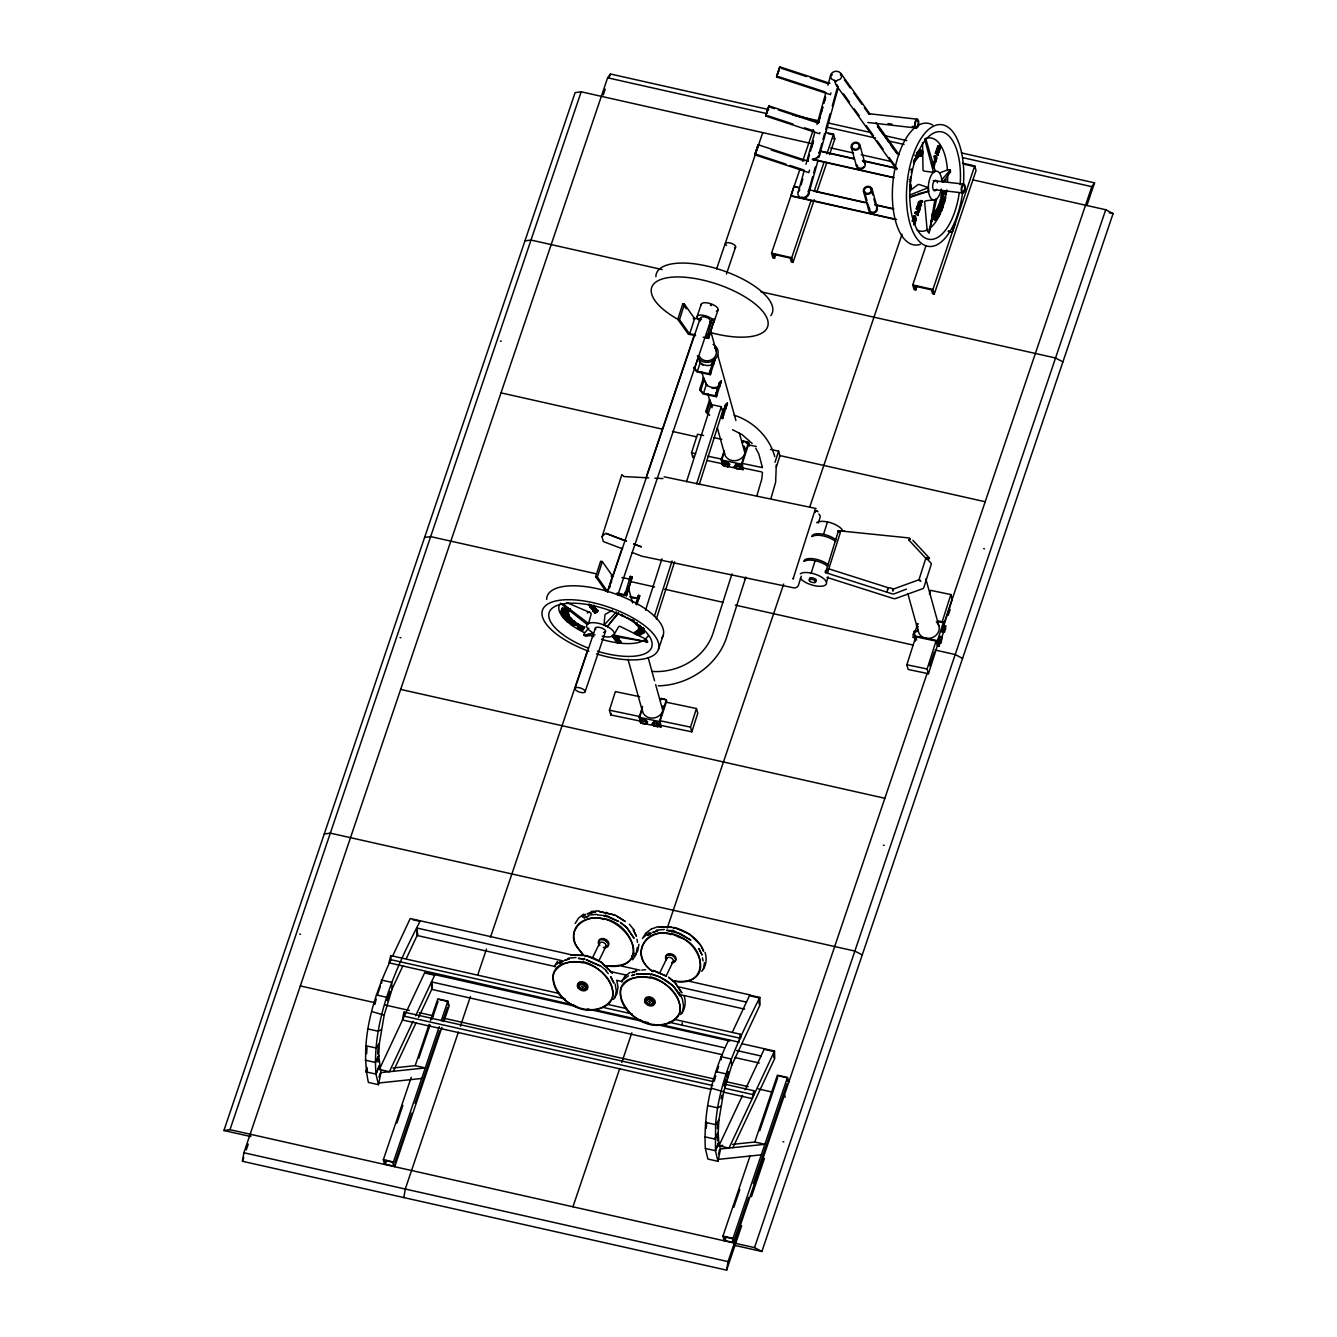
<?xml version="1.0" encoding="UTF-8"?>
<svg xmlns="http://www.w3.org/2000/svg" width="1337" height="1337" viewBox="0 0 1337 1337"><rect width="100%" height="100%" fill="white"/><g stroke="black" fill="none" stroke-linecap="round" stroke-linejoin="round"><path stroke-width="1.5" d="M617.694 595.433L710.515 321.131C710.615 317.12 698.098 314.529 701.44 319.627M814.901 510.55L793.225 578.52C793.961 577.601 793.092 580.057 792.941 578.47M913.288 634.423L914.976 634.774L914.859 637.682L913.171 637.331L913.288 634.423L914.274 631.315L916.848 631.482L914.274 631.315M918.335 626.836L916.63 626.485L916.747 623.56L918.452 623.928M938.524 642.612L940.496 636.412L942.184 636.763L941.081 642.779L938.524 642.612L941.081 642.779M940.212 642.98L942.184 636.763M941.983 631.766L943.955 625.566L945.643 625.917L945.526 628.825L944.54 631.933L941.983 631.766L944.54 631.933M943.671 632.117L945.643 625.917M828.221 569.111L825.748 570.899A3.994 1.655 13.5 0 0 825.196 571.517L825.464 572.57M909.795 190.807L918.168 184.506A2.089 1.019 11 0 1 920.04 184.757L928.379 187.648L928.563 191.258L909.561 197.542M637.248 947.615L636.161 953.933M704.482 962.74L703.396 969.058M384.237 1014.833L379.357 1043.696L378.722 1055.729L380.945 1072.608L378.471 1084.675L368.377 1082.402C359.586 1040.821 373.14 997.018 390.989 959.531M366.656 1053.69L367.006 1047.59M365.87 1071.823L367.19 1068.447L365.853 1071.823L375.948 1074.096C371.953 1019.563 395.953 967.955 420.303 920.792M377.702 1054.057L378.037 1047.924M705.368 1148.466C703.279 1111.164 712.32 1073.293 728.749 1039.902M706.287 1128.278L706.621 1122.194M704.716 1136.784L714.794 1139.057L718.22 1132.389L718.788 1142.283L715.462 1150.722L705.368 1148.45L707.891 1159.045L717.969 1161.301L715.445 1150.722L715.596 1124.634L718.888 1120.289L723.752 1091.46M717.317 1128.645L717.551 1124.551M933.243 164.518C933.025 160.557 936.97 166.122 932.09 164.418M582.815 962.64C526.628 955.253 561.156 1019.462 598.14 1009.134C630.629 999.892 602.636 964.863 582.915 961.788M578.57 958.362L584.52 959.147L584.62 958.295M603.756 919.472C586.241 912.202 564.114 930.652 577.668 947.966C591.639 964.612 574.726 945.844 574.709 941.916C571.952 934.262 574.877 925.254 582.213 921.394C618.68 901.489 665.057 971.798 604.207 965.581C649.966 973.52 635.292 923.984 603.856 918.636M605.561 915.126L618.613 921.46L605.21 915.945M650.066 977.765C593.879 970.378 628.407 1034.587 665.391 1024.259C697.881 1015.017 669.887 979.988 650.166 976.912M671.007 934.596C644.718 925.421 629.259 956.791 652.991 971.615C624.563 952.245 652.423 921.678 678.594 937.103C707.273 944.758 709.312 989.113 673.397 980.957C718.086 986.823 700.755 938.507 671.107 933.744M618.663 612.998L607.349 626.602L604.04 625.081L604.792 616.173A2.089 0.886 -79.9 0 1 605.26 614.351L612.496 610.224M943.838 190.522L943.604 192.979L941.766 193.196L940.897 197.675L943.32 199.046L940.396 199.731L939.811 202.037L942.134 202.021A1.889 0.869 -84.1 0 0 942.836 201.252A1.972 0.902 -84.1 0 0 943.27 203.458A1.972 0.902 -84.1 0 0 944.457 202.472L945.56 198.21L941.465 195.52L946.345 193.33L946.563 191.041L945.309 190.907M945.56 198.21L941.465 195.52L942.819 195.62L943.604 192.979M943.12 192.461L943.253 191.091L945.476 192.177L943.12 192.461L945.476 192.177M944.373 192.578L944.507 191.224M942.351 192.862L942.585 190.389M910.397 178.74L910.581 176.969M827.854 573.406A3.994 1.086 -72.4 0 1 828.439 569.662L828.756 568.827L888.169 587.712C895.456 587.578 892.815 592.776 892.631 590.519A4.011 0.969 -76.6 0 1 892.982 589.216L919.555 579.539L920.809 581.244A4.011 1.521 22.5 0 0 918.786 580.308L926.023 557.646A3.994 1.638 14.1 0 1 929.115 558.899L929.198 558.064A4.011 1.738 -36.7 0 0 926.257 558.766L908.709 539.864A3.994 1.638 -45.6 0 1 910.363 538.945L908.692 539.83M762.491 472.596L761.739 479.281L756.709 496.311M918.385 202.422L920.374 202.789L920.792 201.536L919.655 202.555A2.089 0.953 -84.1 0 0 919.388 204.879L918.87 206.115L920.157 206.249L920.825 203.842A2.39 1.103 -84.1 0 1 919.706 205.33L918.101 204.762A2.089 0.953 -84.1 0 1 918.385 202.422C918.87 199.531 925.572 203.074 921.026 200.55L921.109 202.004L922.38 202.138M920.274 208.522L919.02 205.58L917.55 208.99L919.321 211.346L920.274 208.522L916.998 208.154L917.516 206.951L917.266 208.505C919.087 208.739 919.304 204.762 918.034 209.558L919.304 209.692L919.572 207.853L919.304 209.692M623.61 476.173L621.855 474.602L602.034 536.822L603.338 541.552L622.624 548.872M940.981 202.472L943.337 206.516L941.248 210.878L940.496 208.873A2.206 1.019 -84.1 0 1 939.51 209.124L937.939 207.887A2.808 1.287 -84.1 0 1 938.323 205.814L939.727 202.355L940.981 202.472L939.577 205.948A2.808 1.287 -84.1 0 0 939.192 208.02L940.245 210.594M939.025 149.126A3.008 1.387 -84.1 0 1 938.256 150.195A1.989 0.919 -84.1 0 1 937.187 148.775A3.042 1.404 -84.1 0 1 937.939 145.716L939.677 145.649L939.46 149.192L939.844 147.438L938.741 147.321M919.522 201.402L918.987 203.558A7.905 3.627 -84.1 0 0 919.538 202.355L920.424 202.589M920.374 202.789L920.257 203.675A7.905 3.627 -84.1 0 0 920.809 202.489L921.394 205.313A1.955 0.902 -84.1 0 1 920.157 206.249M568.893 618.446L570.464 617.56L571.668 618.78L569.88 621.037L573.891 621.003L575.495 622.14L574.609 623.71L578.921 625.95L579.339 624.713L577.668 623.627L575.027 622.474L574.609 623.71M916.413 220.087L914.257 220.07C914.073 223.73 916.28 215.825 916.012 219.953C915.795 224.399 916.864 213.97 913.823 216.076L913.656 220.404L915.043 220.371L915.126 217.597M672.812 930.251L690.911 940.162L680.299 933.61L666.578 930.335M920.575 150.045L919.672 155.928L918.72 156.596L917.767 155.092L917.951 157.348L916.798 157.231L916.513 155.075L917.583 156.479L918.469 155.811L919.438 149.928L921.945 150.529A2.273 1.036 -84.1 0 1 922.614 151.8M921.226 151.716C919.188 159.454 924.385 150.596 920.09 151.599M741.684 1225.661L726.626 1270.15L242.448 1161.285L243.886 1152.745L607.616 77.797L610.374 73.986L768.725 109.584M403.841 1197.568L405.278 1189.028L458.374 1032.114M726.626 1270.15L728.063 1261.61L926.992 673.731M930.886 221.29L932.14 221.424L933.31 214.488L932.056 214.171L934.713 212.282L935.967 212.416L936.502 219.084L935.482 219.836L934.229 219.703L933.828 214.689L935.081 214.822L935.482 219.836M616.909 993.608L617.995 987.274L616.842 980.489M638.919 944.323L637.799 950.657L634.39 956.273M683.541 1006.109L682.204 1012.861M929.065 232.889L934.947 199.731L936.702 198.695L929.065 232.889A4.512 4.095 25.3 0 1 927.109 229.763L924.636 201.686A2.089 1.889 25.3 0 1 926.157 200.784L934.947 199.731M594.998 634.808L585.69 636.211L583.834 635.276A4.512 1.153 -83.8 0 1 584.787 632.702L588.798 628.139M721.178 1098.813L721.913 1095.153M379.073 1077.438L379.892 1073.427M718.571 1154.082L719.523 1149.636M717.969 1161.301L720.543 1148.968L764.864 1144.288L754.787 1142.015L732.609 1144.355M809.553 170.083L808.801 172.59L754.887 154.858L758.213 144.764L808.283 161.225M758.213 144.764L754.887 154.858M819.949 132.58L819.581 133.75L765.666 116.018L769.009 105.924L819.063 122.386M769.009 105.924L765.733 115.935M830.945 92.938L830.444 94.66L776.53 76.944L779.855 66.85L829.926 83.312M779.855 66.85L779.02 69.674M826.015 570.732L825.865 571.116A3.994 1.187 -68.6 0 0 825.714 572.47L825.614 572.437M887.517 589.834L888.169 587.712L887.517 589.834A3.994 1.086 -72.4 0 0 887.283 592.291L892.331 593.879A3.911 3.476 -15.5 0 0 894.403 593.762L906.486 589.082M828.539 569.679L840.321 532.577M765.951 115.149L767.07 111.489M774.474 108.698L768.691 106.793L767.605 110.453M776.814 76.059L777.933 72.399M617.226 593.812L626.435 595.734L632.251 576.799L630.262 576.381L624.73 595.383M626.435 595.734L632.251 576.799M703.112 337.225L708.56 338.361L714.376 319.426L712.387 319.008L706.872 338.01M714.376 319.426L708.56 338.361M911.282 172.423L911.7 170.768M941.649 199.848L941.064 202.171L942.134 202.021M943.37 198.879L942.15 197.792L942.719 195.653M560.203 603.137L587.177 624.529L588.547 623.493L590.971 614.753A2.089 2.056 74.9 0 0 590.737 612.864L566.905 602.619M374.778 1004.555L376.265 999.073M402.838 965.999L392.226 988.628L384.154 1015.151L371.77 1011.541M714.292 1081.182L715.763 1075.717M724.102 1086.062L726.058 1078.842M749.723 995.163L759.817 997.435L760.034 1004.906L731.74 1065.255L723.668 1091.777L711.284 1088.168M811.843 147.07L813.481 141.087M818.411 123.138L820.049 117.155M821.152 113.16L822.79 107.177M798.239 192.11L804.306 170.234M805.96 164.284L814.801 132.463M817.007 124.525L825.848 92.704M827.937 85.217L830.862 74.638M801.13 184.924L802.802 178.941M807.782 160.992L809.437 155.025M810.556 151.031L813.314 141.054M818.311 123.121L822.74 107.177M896.709 169.665L836.862 86.053C833.586 82.393 836.026 80.17 839.954 79.384A5.198 4.613 -15.5 0 0 841.525 74.755C840.238 70.577 833.954 70.142 831.514 73.502A5.181 4.613 -15.5 0 0 830.661 77.111L831.881 79.284L835.592 80.788M836.761 85.886L837.112 84.615M808.333 192.127L812.612 176.701M813.681 172.857L815.286 167.075M819.146 153.203L821.871 143.36M822.974 139.432L824.611 133.516M825.698 129.589L830.076 113.846M832.266 105.974L837.179 88.275M808.484 194.834L818.11 160.156M819.28 155.961L838.182 87.891M938.825 147.688L937.989 149.025L938.591 145.549M631.382 580.225L629.677 579.874L630.262 576.381M706.655 337.225L707.44 334.517L709.429 334.935M638.685 599.126L639.704 595.633L638.434 595.366L637.632 598.157L629.744 596.519M709.228 373.742L710.047 370.951L711.317 371.218L710.298 374.711L696.778 371.887L693.569 367.508L697.396 371.285L709.228 373.742L713.423 360.388L715.245 358.918L713.39 365.001M700.956 389.802L704.231 379.524L703.446 377.753L699.686 389.535L703.513 393.312L715.345 395.769L719.523 382.415L721.345 380.945L719.507 387.028M699.686 389.535L702.894 393.914L716.398 396.738L717.417 393.245L716.164 392.978M725.64 404.442L721.445 417.796L725.64 404.442L727.462 402.972L725.607 409.055M715.345 395.769L719.523 382.415M713.423 360.388L710.95 365.118A10.646 9.443 -15.5 0 1 700.822 362.995L697.346 355.726M623.928 476.557L648.729 477.877M606.146 591.506L595.684 576.715L600.631 561.222L602.318 561.573L612.781 576.347L611.093 575.996M695.608 335.671L688.288 334.133L677.809 319.359L682.756 303.85L684.444 304.201L694.922 318.991L693.235 318.641M607.834 591.856L597.372 577.066L602.318 561.573M689.976 334.484L679.497 319.71L684.444 304.201M607.616 591.071L612.563 575.562M694.839 367.775L698.115 357.497M697.396 371.285L700.254 362.344M635.627 604.174L638.434 595.366M703.513 393.312L706.371 384.371L704.582 380.544M636.83 604.942L639.704 595.633M710.298 374.711L715.245 358.918M659.993 699.452L661.297 698.449L664.673 699.151L666.745 700.872L660.11 720.777L660.929 727.061L640.657 722.832L641.158 721.278L610.742 714.927L609.421 710.214L615.371 691.613L639.688 696.677M693.351 456.001L692.867 457.555L691.547 452.825L697.496 434.224L703.58 435.494M707.925 414.487L705.786 411.579L709.563 399.78L710.331 401.551L707.056 411.829L709.629 415.339M610.742 714.927L611.226 713.39M645.504 610.274L661.915 558.849M686.533 481.721L711.134 404.593L721.278 406.699L722.582 411.428L699.234 484.596M716.398 396.738L721.345 380.945M654.378 616.34L672.06 560.972M696.661 483.844L721.278 406.699M656.317 619.098L674.617 561.741M727.462 402.972L722.515 418.765L723.534 415.272L722.264 415.005M640.657 722.832L639.136 717.317L642.596 706.471M742.102 442.079L743.422 441.06L746.798 441.762L748.87 443.483L742.236 463.404L743.054 469.671L722.782 465.443L721.261 459.928L724.136 450.887M722.832 462.318L721.963 459.176L723.752 453.594M640.239 721.796L642.044 719.239L645.437 719.941L647.492 721.662L647.008 723.217L645.687 724.219L642.312 723.518L640.239 721.796L642.044 719.239M722.364 464.407L724.169 461.85L727.545 462.552L729.618 464.273L729.133 465.828L727.813 466.83L724.437 466.128L722.364 464.407L724.169 461.85M722.782 465.443L723.284 463.889L707.056 460.513M642.312 723.518L642.813 721.963L640.741 720.242M724.437 466.128L724.921 464.574M647.008 723.217L644.935 721.495L645.437 719.941M729.133 465.828L727.061 464.106L727.545 462.552M645.687 724.219L647.492 721.662M727.813 466.83L729.618 464.273M652.072 724.27L653.877 721.713L657.252 722.415L659.325 724.119L658.823 725.673L657.52 726.693L654.144 725.974L652.072 724.27L653.877 721.713M734.197 466.88L736.002 464.323L739.378 465.025L741.45 466.747L740.949 468.284L739.645 469.304L736.269 468.602L734.197 466.88L736.002 464.323M660.796 700.003L661.297 698.449M742.921 442.614L743.422 441.06M654.144 725.974L654.629 724.437L652.573 722.715M736.269 468.602L736.754 467.048M658.823 725.673L656.768 723.969L657.252 722.415M740.949 468.284L738.893 466.58L739.378 465.025M746.313 443.316L746.798 441.762M657.52 726.693L659.325 724.119M660.929 727.061L659.408 721.545L666.327 699.836L660.244 698.566M743.054 469.671L741.534 464.156L748.453 442.463L742.369 441.193M731.974 573.857L713.574 631.515C706.22 656.985 679.096 673.246 652.239 671.441M661.431 725.506L691.847 731.84L690.527 727.127L696.46 708.526L666.06 702.176M775.025 462.301L778.585 451.137L770.48 449.449M691.847 731.84L697.78 713.239L696.46 708.526M776.346 467.014L779.906 455.85L778.585 451.137M745.845 577.083L726.994 636.161C718.069 665.458 688.371 685.263 658.289 685.831M770.981 498.317L775.644 482.222L776.279 464.758M814.718 510.249L815.804 510.684A4.011 1.671 12.7 0 1 817.024 511.202L817.057 511.102A3.994 1.588 17.7 0 0 814.985 510.316L815.119 511.804M915.377 221.24L913.639 221.19L913.839 223.714L915.11 223.847L915.31 221.842L912.369 220.17L913.639 220.304L912.051 221.157M801.314 576.214L798.356 585.522A3.994 3.543 -15.5 0 1 793.977 587.912L641.91 556.209L632.267 552.532M818.277 523.068L820.116 517.302A3.994 3.543 -15.5 0 0 818.862 514.077M811.175 573.105L815.119 560.688M823.542 534.332L827.486 521.931M826.433 582.213L828.121 576.899M915.377 641.208L913.856 635.71L917.416 624.546M906.854 664.756L915.761 636.847L936.034 641.075L937.354 645.804L928.446 673.714L908.174 669.469L906.854 664.756L927.126 668.985L928.446 673.714M929.416 594.046L930.602 590.336L950.874 594.564L952.195 599.277L943.287 627.187M927.126 668.985L936.034 641.075M950.874 594.564L941.967 622.474L937.922 621.621M937.354 645.804L939.042 646.155L937.504 640.64L943.437 622.039L937.538 620.803M939.042 646.155L940.229 642.428M942 636.847L944.975 627.538L943.437 622.039M778.452 71.379L779.571 67.719L776.83 76.075M778.619 70.928L776.58 76.861M250.153 1134.211L250.804 1136.567L223.914 1130.517L575.111 92.637L581.177 91.802L810.456 143.343M223.914 1130.517L229.981 1129.681L581.177 91.802M242.448 1161.285L243.735 1157.474M246.309 1149.87L248.231 1144.171M603.288 94.894L605.226 89.195M609.087 77.78L610.374 73.986M561.222 613.432L561.557 609.739L562.994 610.123L562.71 612.864L563.713 613.131L564.013 610.541L565.551 610.942L565.25 613.599L566.437 613.967L566.788 611.109L568.476 611.561L568.593 614.084L568.175 615.321L561.222 613.432L562.559 607.884L567.356 609.973L568.492 608.92L570.097 609.605M570.398 608.502L567.874 612.563L561.473 609.806L562.559 607.884M562.71 612.864L562.994 610.123M567.657 614.251L567.774 614.301A2.808 1.103 18.7 0 1 569.144 615.404L569.88 618.647L563.378 617.644L562.559 614.001L564.916 614.101M569.946 609.522L569.512 610.758L565.1 607.299L565.518 606.062M562.259 615.622L563.078 613.7M563.713 613.131L564.013 610.541M563.378 617.644L562.676 614.385M565.25 613.599L565.668 612.363L566.855 612.73L566.437 613.967M562.142 609.12L566.938 611.21L567.356 609.973M562.66 614.936L565.016 615.655A2.206 0.869 18.7 0 1 566.103 615.204L566.52 613.967M566.938 611.21L568.492 608.92M567.49 615.204L567.841 617.36L566.604 617.176L566.203 615.221M565.401 619.8L565.718 617.978L567.79 617.978L568.944 618.58L568.526 619.8L565.233 619.382L567.607 622.056L573.473 622.24L575.077 623.36M568.175 615.321L568.292 611.327M566.604 617.176L568.258 616.123M384.655 1164.46L383.335 1159.731L411.228 1077.338M415.205 1065.556L429.144 1024.359M430.481 1020.432L437.784 998.856L447.862 1001.112L449.182 1005.842L443.867 1021.535M569.88 618.647L568.726 616.624A2.808 1.103 18.7 0 0 567.456 615.588L567.874 614.351M567.841 617.36L567.857 615.438M396.905 1123.03L402.872 1105.381M418.815 1058.286L430.096 1024.944M432.085 1019.061L438.068 1001.396M569.194 619.766L567.64 621.003L567.673 619.248M568.726 616.624L569.144 615.404M567.607 622.056L568.024 620.819M385.374 1164.243L384.287 1160.315L392.694 1162.204L393.78 1166.131L385.374 1164.243L386.711 1160.332M568.492 619.75L570.464 617.56M569.88 621.037L570.23 619.716M570.331 620.385L571.668 618.78M578.921 625.95L570.765 624.479L573.79 621.053L570.297 619.8M572.788 619.867L573.473 622.24L570.765 624.479M572.453 625.566L572.871 624.329L571.183 623.243M441.878 1027.418L394.733 1166.716L393.429 1162.003L439.238 1026.632M441.227 1020.733L447.862 1001.112M576.431 624.88L576.849 623.644M395.117 1162.221L411.712 1113.169M415.038 1103.359L439.589 1030.76M442.915 1020.95L447.561 1007.212M577.25 624.864L577.668 623.627M578.537 625.048L584.871 627.02L582.497 630.412L578.453 628.741L578.871 627.504M584.453 628.256L580.258 626.501L580.676 625.265M580.174 627.688L580.275 626.017L582.38 626.635C581.913 630.245 577.684 625.515 581.963 627.872M580.659 627.337L581.077 626.1M589.968 606.965L590.653 604.692L591.506 605.828L589.968 606.965L589.015 603.889M581.595 628.273L582.38 626.635M582.497 630.412L582.915 629.192M593.578 609.99C590.285 611.444 597.706 611.895 595.55 613.165L594.597 613.065L595.918 611.962A7.905 3.109 18.7 0 1 595.633 611.159L597.606 611.978L594.948 610.224A2.39 0.936 18.7 0 0 594.698 611.21C595.299 609.689 592.191 609.806 590.285 607.449L590.72 606.196L591.89 607.767M591.472 609.02L593.11 607.015L593.962 611.26M592.191 608.803L593.143 609.003L592.141 606.914M592.675 608.268L593.11 607.015M593.845 605.026L593.411 606.279L588.598 605.143M592.776 610.808L593.193 609.555M594.53 609.421L594.046 607.132L595.149 607.817M593.127 611.276L593.996 608.719M591.088 607.082L590.235 605.945L595.015 606.647L594.698 609.12M593.728 610.959C593.31 607.583 598.976 612.43 594.046 607.132M594.597 613.065L595.366 608.987L598.023 610.524L596.77 612.279M595.767 609.471L595.015 606.647M595.55 613.165L595.684 610.925M595.734 610.324L596.168 609.07M697.078 316.585L701.256 304.218M597.472 611.561L597.906 610.307M460.379 1026.181L470.423 996.533M477.777 974.79L486.467 949.086M490.478 937.22L587.478 650.567M612.229 577.434L622.273 547.769M646.356 476.607L694.521 334.267M716.582 269.021L762.742 132.614M575.01 688.388L595.483 627.905M607.616 592.024L700.438 317.721M585.088 691.797A5.315 2.089 18.7 0 0 578.119 687.519A5.315 2.089 18.7 0 0 576.949 690.962A5.315 2.089 18.7 0 0 585.088 691.797L605.561 631.315M726.459 274.018L735.601 246.994M713.874 322.267L718.069 309.917M614.418 637.264L612.68 636.796L612.714 635.276M612.68 636.796L613.967 636.094M612.346 636.345L613.399 635.342M613.365 636.88L613.733 635.794M613.599 637.181L614.184 635.376M614.201 636.964L614.552 635.877L616.892 636.111L616.524 637.197L614.201 636.964L614.368 638.969L616.106 639.454L615.555 640.64L617.042 639.871L619.215 640.858L619.014 639.036L617.126 638.133L618.429 638.267L616.758 639.22L619.215 640.858M614.368 638.969L614.552 635.877M614.97 636.579L613.416 635.927L614.97 636.579L615.338 635.493M614.987 639.888L615.622 637.983L616.474 638.367M616.524 637.197L616.892 636.111M615.555 640.64L615.354 638.802M618.062 639.353L617.978 637.665L614.285 637.281M618.647 640.122L619.014 639.036M619.766 642.044L617.895 642.963L618.262 641.894M617.895 642.963A3.008 1.187 18.7 0 1 616.424 641.025L619.031 641.292A3.042 1.203 18.7 0 1 620.686 642.896L618.429 640.39M635.727 623.761L636.111 622.624L636.579 624.63L635.727 623.761L637.214 622.775L634.691 622.724L634.206 620.719L633.838 621.738L632.518 620.803L632.902 619.683M639.621 627.655L636.713 624.981L637.097 623.844M637.08 633.604A3.827 1.504 18.7 0 1 634.824 632L637.482 630.83L641.325 633.738L638.768 635.092A2.273 0.902 18.7 0 1 636.813 634.774A3.827 1.504 18.7 0 1 634.44 633.12L638.117 630.212L640.707 630.462L639.17 631.616M639.47 629.443L638.668 626.1L644.417 628.724M638.568 628.273L638.819 626.385M640.941 634.858L637.097 631.95L638.986 628.189M640.323 631.599L638.1 630.746L639.036 629.008L642.746 629.376M639.454 628.641L638.952 627.153M640.189 630.629L639.805 631.766L637.732 631.331M639.036 629.008L644.501 631.265C645.119 634.841 638.618 634.139 640.256 631.298M640.69 629.627L642.579 629.894L640.69 629.627L641.075 628.49M642.362 632.501L641.075 632.451L642.746 631.382M895.79 219.602L790.869 196.021L793.894 186.361L799.526 187.631M775.861 254.348L774.524 258.258L772.853 257.891L771.533 253.161L800.011 169.014M802.685 161.142L813.347 129.605M658.422 649.431L663.135 635.526M774.524 258.258L773.438 254.331L790.251 258.108L791.337 262.035L793.025 262.42L791.721 257.707L811.058 200.55M824.194 161.727L814.183 191.291L864.621 202.622M826.851 153.855L833.519 134.151L825.447 132.33M793.025 262.42L814.25 199.664M816.907 191.809L826.868 162.395M829.525 154.557L834.823 138.864L833.519 134.151M572.938 1206.793L619.766 1068.413M621.772 1062.48L631.816 1032.816M667.263 928.045L783.666 584.068M809.754 506.957L902.074 234.142M918.552 211.58L917.884 215.491L914.842 213.018L916.547 211.881L917.851 213.636L918.552 211.58L917.266 211.463L916.58 213.502L917.851 213.636M919.321 211.346L916.28 208.856L917.516 205.53L918.636 206.55M934.78 160.373L935.415 158.451L936.518 158.551L935.867 160.49L934.78 160.373L934.396 155.911L936.635 156.763L935.365 157.181L934.396 155.911M936.802 151.683L937.906 151.8L937.772 149.443L936.669 149.326L936.802 151.683L939.426 151.231L937.956 152.802L938.006 155.293L935.382 153.153L935.75 152.067L937.387 152.903L935.75 152.067M936.284 152.786L936.669 149.326M914.926 220.538L915.093 216.21M917.884 215.491L916.112 213.135L916.547 211.881M935.867 160.49L935.499 156.028M939.844 147.438L938.19 147.755L938.825 145.867L940.546 146.803A3.008 1.387 -84.1 0 1 939.359 150.312A1.989 0.919 -84.1 0 1 938.29 148.892A3.042 1.404 -84.1 0 1 939.025 145.817L939.577 145.583M918.034 209.558L918.018 207.904L919.288 208.037M934.73 159.036L934.58 157.448L936.151 158.184L934.73 159.036L934.58 157.448M938.006 155.293L936.853 152.184M937.387 152.903L937.772 149.443M934.279 164.618L932.407 163.482L934.58 165.32L934.446 160.891L935.933 161.526L934.513 162.345L934.446 160.891M921.109 202.004L921.026 200.55M936.903 155.176L937.27 154.089M938.323 151.114L937.872 152.468L938.975 152.585M939.56 148.24L939.928 145.967M935.616 162.462L935.532 160.992M921.995 201.62L922.313 200.667M913.505 223.279L914.775 223.413L913.639 224.833M935.415 158.451L936.802 158.936L936.635 156.763M917.082 286.085L915.745 290.012L914.073 289.628L912.77 284.915L926.09 245.507M942.117 198.762L940.396 199.731M948.234 231.401L952.278 232.304L955.403 223.045M915.745 290.012L914.658 286.085L931.471 289.862L932.557 293.789L934.245 294.173L932.942 289.444L974.74 165.888L962.64 163.164M934.245 294.173L976.043 170.618L974.74 165.888M724.253 1240.803L722.949 1236.09L750.157 1155.653M754.803 1141.915L777.382 1075.215L787.476 1077.472L788.78 1082.201M733.846 1207.244L739.829 1189.579M759.75 1130.734L777.666 1077.756M748.653 1197.367L733.395 1242.491L724.988 1240.602L726.309 1236.675M972.567 179.793L1105.716 209.742L1113.086 213.602L761.889 1251.482L734.999 1245.432L733.027 1238.363L787.476 1077.472M753.316 1183.629L787.159 1083.572M929.666 665.826L934.362 651.988M943.053 626.284L1091.811 186.662L1094.552 182.851L961.403 152.903M751.494 1196.665L764.43 1158.46M948.217 615.304L950.206 609.438M1086.831 205.664L1094.552 182.851M761.889 1251.482L754.519 1247.622L1105.716 209.742M377.251 995.43L380.393 986.255M387.045 1000.394L390.103 991.486M716.749 1072.057L718.637 1066.558M726.543 1077.02L728.381 1071.672M602.068 536.588L605.293 533.597M831.547 75.591L832.166 74.471M940.579 210.043L941.883 210.026M375.948 1074.096L379.29 1065.656L375.948 1074.079L378.471 1084.675M939.493 207.018L939.493 205.096L939.092 207.168L940.747 207.151L940.747 205.213L940.747 207.151M715.445 1150.722L718.788 1142.283L720.442 1149.235M768.691 106.793L765.967 115.149M932.19 162.362C933.31 160.039 934.83 164.267 933.477 165.203M559.518 993.558L390.772 955.621L389.017 962.824L574.091 1005.073M392.744 955.805L410.225 918.536L572.854 955.103M406.381 958.445L417.879 933.928M713.156 1081.583L404.125 1012.109L403.724 1012.961L402.42 1019.964L711.451 1089.454M413.033 1021.334L389.401 1071.706L379.324 1069.45L424.815 972.417L577.283 1006.694M415.657 1015.736L434.909 974.673M393.329 1071.305L415.957 1023.006M418.581 1017.44L432.503 987.725M732.241 1032.431L749.823 994.895L686.767 980.706M740.681 1038.247L740.464 1034.253L738.977 1041.857M759.817 997.435C739.628 1037.662 719.022 1079.043 715.562 1124.701L718.871 1120.322L718.22 1132.355L714.794 1139.057M742.553 1095.421L718.922 1145.809L729.016 1148.065L774.507 1051.032L742.052 1043.746M745.177 1089.822L764.413 1048.776M754.018 1094.736L753.817 1090.725L752.33 1098.345M732.927 1147.647L774.725 1058.503L774.507 1051.032M592.274 958.278L599.461 943.454A5.315 3.627 25.9 0 1 601.282 938.624A5.315 3.627 25.9 0 1 608.185 941.566A5.315 3.627 25.9 0 1 606.43 946.412M598.792 961.069L605.979 946.245M838.449 530.789L825.547 572.637L887.283 592.291M659.525 973.403L666.712 958.579M666.043 976.177L673.23 961.37M913.656 220.404L914.124 219.485M375.296 1062.414L378.722 1055.729L375.296 1062.414L365.202 1060.157M917.951 157.348L914.541 162.095L913.405 161.978M636.028 954.384L632.702 959.765M614.97 997.736L616.29 990.784L615.154 983.982M613.733 635.075L618.279 627.32A2.089 1.955 -85.1 0 1 619.75 626.217L645.437 638.969A4.512 4.228 -85.1 0 1 647.593 641.86L612.346 636.128L613.733 635.075L647.626 641.927M631.933 956.44L633.888 953.181L631.833 956.607M838.199 531.006L838.132 531.24A3.994 1.521 21.8 0 1 838.55 530.739L909.595 538.009M566.203 616.491L567.44 616.675M935.733 213.937L936.836 210.745L938.089 210.862L937.371 215.274L936.117 215.14L935.733 213.937L936.986 214.07M936.117 215.14L937.404 213.068L936.234 216.176L937.855 217.43L940.245 213.719L938.557 208.137L937.304 208.02L934.847 211.848L935.265 213.201L936.518 213.335L938.089 210.862M937.371 215.274L938.658 213.185L937.855 217.43M575.194 923.449L578.553 918.084L583.818 914.04M554.253 966.618L557.462 961.437M642.445 938.574L645.654 933.376M621.504 981.742L624.713 976.545M613.449 999.424L616.658 994.243M701.641 971.381C706.27 966.3 707.139 958.813 705.034 952.445M680.7 1014.549C685.329 1009.452 686.199 1001.981 684.093 995.614M935.265 213.201L938.557 208.137M909.778 188.417L910.932 188.534L911.366 186.528A4.529 2.072 -84.1 0 0 911.032 184.89A2.824 1.304 -84.1 0 0 910.196 184.055L909.828 184.222M932.574 162.596L933.878 162.496M943.086 181.815L950.44 172.038L950.34 170.016A4.512 1.454 15.8 0 0 947.331 170L939.61 172.924M376.065 1048.058L379.357 1043.696L376.081 1047.991L365.97 1045.801M710.515 321.131L709.512 321.899M644.969 639.587L648.395 635.727M612.597 619.766L607.349 626.602M613.098 619.115L618.379 612.948M909.812 190.121L910.313 188.534A4.663 2.139 -84.1 0 0 910.096 186.445L910.464 185.626L910.932 188.534M643.949 936.886L649.364 932.674M950.34 170.016L941.683 179.843L941.833 181.565M604.04 625.081L616.424 611.962M838.282 86.554L836.862 86.053M838.199 531.157L840.02 532.176M799.81 190.004L798.874 190.974A5.181 4.613 -15.5 0 0 798.022 194.584C799.091 198.895 805.426 199.363 807.832 195.971A5.181 4.613 -15.5 0 0 808.684 192.361L808.233 191.191M644.501 631.265L642.696 632.618M916.513 155.075L918.252 155.627M922.547 142.457L923.015 170.183A2.089 2.005 44.1 0 0 924.636 171.153L933.544 172.389L935.298 171.37L925.705 138.48M816.69 157.783L817.575 157.064A4.312 3.827 -15.5 0 0 818.227 156.162M805.893 196.656L806.763 195.937A4.312 3.827 -15.5 0 0 807.799 194.049M943.053 182.3L946.228 179.793L944.975 179.676M582.447 916.848L585.606 914.391L582.514 916.747M647.994 935.465L651.152 933.009L648.061 935.365M747.55 444.486L748.87 443.483M740.13 467.749L741.45 466.747M556.075 964.612L561.189 960.718M645.972 933.059L651.069 929.165M625.031 976.227L630.128 972.333M623.326 979.737L628.423 975.843M644.05 640.005L645.437 638.969M934.229 219.703L936.502 219.084M917.901 152.719L917.566 154.106L917.5 153.02M935.967 212.416L933.31 214.304L933.443 215.976L932.19 215.842L933.828 214.689M933.443 215.976L935.081 214.822M942.819 195.62L946.345 193.33M932.574 165.136L933.31 166.106A2.691 1.237 -84.1 0 0 933.376 167.677L934.212 166.657M918.285 151.165L919.121 152.268A2.072 0.953 -84.1 0 1 918.72 154.123A4.563 2.106 -84.1 0 1 919.622 155.928L918.469 155.811A4.563 2.106 -84.1 0 0 917.851 154.307M381.279 1029.54L378.321 1031.262L368.243 1028.989M720.777 1106.167L717.835 1107.888L707.741 1105.615M834.606 80.955L836.076 80.838M910.464 169.682L912.202 168.796M632.518 620.803L631.649 619.649M587.261 613.014L589.567 611.945M617.042 639.805L616.792 639.938A3.008 1.187 18.7 0 0 616.992 641.025M718.253 386.66L717.067 387.145A10.646 9.443 -15.5 0 1 706.922 385.023L706.371 384.371M723.167 409.172L724.353 408.687M950.44 172.038L950.373 172.072A4.512 0.986 -21 0 0 948.551 172.941M909.444 195.152L928.379 187.648M909.879 196.974L915.695 194.784M937.906 151.8L939.426 151.231M588.564 916.196L583.901 917.884L588.598 916.163M564.515 960.484L569.178 958.796M652.707 932.441L657.369 930.753M631.766 975.609L634.874 974.489L631.883 975.525M651.437 928.981L658.038 926.658M564.632 960.401L569.378 958.729M652.824 932.357L657.57 930.686M593.461 607.817L592.625 607.55M917.784 193.999L920.474 193.23M816.422 159.136L813.665 159.721M838.734 530.689L844.85 531.357M927.126 229.763L928.028 229.479A46.895 21.542 -84.1 0 1 916.798 229.88M921.377 193.013L928.563 191.258M583.818 635.359L593.544 633.003M804.824 197.174L803.671 197.425A4.696 4.161 -15.5 0 1 801.381 197.124M932.574 166.122L932.808 166.223A1.822 0.836 -84.1 0 1 932.908 167.543M916.63 626.485L917.516 626.301M913.171 637.331L915.745 637.498M939.811 202.037L940.88 201.887A1.889 0.869 -84.1 0 0 941.532 201.235A1.972 0.902 -84.1 0 0 941.933 203.241A1.972 0.902 -84.1 0 0 943.053 202.739M524.94 240.911L531.006 240.058L662.133 269.556M424.598 537.457L430.664 536.605L596.101 573.79M324.256 833.987L330.323 833.135L854.861 951.075L862.231 954.952M393.011 1067.996L415.172 1065.656L425.266 1067.929L380.945 1072.608M378.806 1083.003L421.69 1078.474M718.521 1145.842L722.832 1145.391M718.42 1159.363L761.305 1154.834M565.1 607.299L566.687 607.148M595.45 911.801L587.16 913.823L595.55 911.767M659.057 927.243L672.193 927.31L659.258 927.176M578.269 626.067C577.985 627.203 576.565 627.404 578.453 628.741M590.971 911.5L598.625 910.865M589.266 915.009L596.92 914.358M597.388 914.959L605.394 915.661M656.517 930.117L664.305 929.499M568.325 958.178L575.98 957.526M641.86 970.044L645.621 969.726M596.67 610.324L596.118 609.789A7.905 3.109 18.7 0 0 596.235 610.374M620.351 642.111L621.053 641.81A3.042 1.203 18.7 0 0 619.399 640.206L617.861 639.755M573.289 623.46L575.378 623.56L574.375 622.908M654.929 478.211L662.918 478.579M576.113 624.513L579.339 624.713M638.601 629.309L644.217 630.696L638.434 627.504M938.825 145.867L940.546 146.803M938.24 146.736L939.343 146.853M938.19 147.755L939.276 147.872M936.218 150.68L937.304 150.797M936.853 152.685L937.956 152.802M935.382 153.153L936.485 153.27M917.566 154.006L918.72 154.123M934.128 156.713L935.215 156.83M917.583 156.479L918.72 156.596M916.497 152.502L917.048 158.067L915.126 159.187L916.263 159.304M934.413 159.905L935.516 160.022M914.809 158.652L915.945 158.769M934.83 161.409L935.933 161.526M915.143 160.005L914.007 159.888L915.243 160.875M934.128 161.827L935.215 161.944M932.775 162.379L934.647 163.515M909.344 179.693L910.48 179.81L910.497 181.715L909.361 181.598M941.766 193.196L943.02 193.33M940.897 197.675L942.15 197.792M941.298 199.597L942.552 199.731M943.203 202.338L944.457 202.472M921.427 201.068L922.697 201.202M920.207 202.138L921.477 202.271M919.538 202.355L920.809 202.489M918.653 203.107L919.923 203.224M918.987 203.558L920.257 203.675M939.944 205.848L941.198 205.982M919.956 204.043L921.226 204.177M938.323 205.814L940.346 206.249M942.084 206.399L943.337 206.516M920.341 204.544L921.611 204.678M918.101 204.762L919.706 205.33M921.394 205.313L920.123 205.179A1.955 0.902 -84.1 0 1 918.87 206.115M937.939 207.887L939.192 208.137M917.232 206.032L918.502 206.165M938.256 208.99A2.206 1.019 -84.1 0 0 939.242 208.756L940.496 208.873M939.761 210.761L941.014 210.878M916.28 208.856L917.55 208.99M917.633 209.04L918.903 209.174M937.087 211.747L938.34 211.864M934.847 211.848L936.518 213.335M938.992 213.602L940.245 213.719M919.004 212.199L917.266 211.463M937.655 213.87L938.908 213.987M914.842 213.018L916.112 213.135M936.234 216.176L937.488 216.31M915.427 216.644L913.823 216.076M914.592 218.566L915.912 218.716M912.92 218.733L914.19 218.867M914.892 219.318L916.163 219.452M913.873 222.176L915.16 222.31M914.207 222.61L915.477 222.744M590.386 605.711L591.506 605.828M590.285 607.449L594.597 607.9M593.628 608.385L594.714 609.07M594.213 612.547L595.166 612.647M613.917 638.367L617.61 638.752M868.549 113.662L917.115 119.194M887.935 123.606L891.98 124.057M912.218 126.363L916.263 126.831M867.813 122.486L916.38 128.018M933.209 180.645L963.576 184.105M934.513 189.687L962.841 192.929M599.076 911.466L614.736 914.993M578.403 958.378L584.252 959.114M649.548 973.988L636.429 973.921L649.615 973.988M599.31 911.45L615.003 915.076L625.365 921.544L616.574 915.979M666.762 930.318L672.595 930.669M653.459 970.762L666.545 976.227L653.358 970.344M893.818 177.854L812.478 159.571L818.645 157.097A5.181 4.613 -15.5 0 0 819.481 153.488L819.046 152.318M636.713 624.981L640.356 625.515M567.055 616.909L570.297 617.41M700.337 319.376L694.705 318.206L689.758 333.698L695.39 334.885M677.809 319.359L679.497 319.71M705.786 411.579L707.056 411.829M713.707 437.6L721.813 439.305M748.185 444.786L756.291 446.491M691.547 452.825L695.608 453.678M707.774 456.218L721.963 459.176M742.236 463.404L762.525 467.632M721.261 459.928L741.534 464.156M723.685 463.404L727.061 464.106M735.5 465.878L738.893 466.58M743.556 468.117L761.806 471.928M664.121 476.808L816.122 508.511M943.086 625.749L944.774 626.1M943.838 628.474L945.526 628.825M942.1 628.858L943.788 629.209M939.627 636.613L941.315 636.964M938.641 639.704L940.329 640.055M913.856 635.71L937.504 640.64M621.956 577.517L629.46 579.088M595.684 576.715L597.372 577.066M627.304 592.291L625.315 591.89L624.513 594.597L617.009 593.026M630.964 597.522L634.824 598.324M609.421 710.214L639.838 716.548L642.211 709.111A10.646 9.443 -15.5 0 0 653.86 717.986A10.646 9.443 -15.5 0 0 663.002 705.752M660.11 720.777L690.527 727.127M639.136 717.317L659.408 721.545M641.559 720.793L644.935 721.495M653.375 723.25L656.768 723.969M793.075 115.066L819.464 120.999M827.586 122.82L870.22 132.413M884.442 135.605L906.77 140.619M607.616 77.797L765.967 113.394M826.868 127.099L875.601 138.045M887.785 140.786L904.013 144.446M962.69 157.632L1091.811 186.662M828.322 133.717L832.049 134.552M963.944 164.2L973.286 166.306M833.152 138.48L834.823 138.864M830.762 147.906L853.524 153.036M861.212 154.758L891.863 161.66M1109.242 212.75L1113.086 213.602M819.999 150.914L854.393 158.652M862.482 160.473L896.893 168.211M820.099 151.315L854.51 159.053M862.599 160.875L897.01 168.596M812.361 159.17L893.701 177.453M809.169 189.804L867.646 202.94M875.718 204.762L893.868 208.839M798.039 187.665L793.894 186.361M874.716 204.895L892.865 208.973M790.769 195.62L896.642 219.418M948.485 231.084L952.161 231.919M771.533 253.161L791.721 257.707M912.77 284.915L932.942 289.444M760.987 291.784L1055.545 357.998L1062.915 361.876M500.389 341.052L501.225 341.236M501.007 392.861L662.4 429.16M672.494 431.433L696.694 436.865M779.421 455.466L985.202 501.743M983.664 548.655L984.5 548.838M630.395 581.511L654.595 586.96M664.69 589.216L723.2 602.369M735.3 605.093L912.837 645.019M935.031 649.999L955.203 654.545L962.573 658.406M566.537 615.271L567.456 615.588M400.047 637.582L400.883 637.766M400.665 689.407L884.86 798.273M883.322 845.185L884.158 845.368M621.672 966.083L639.988 970.194M412.765 919.722L419.484 921.226M750.592 995.981L758.998 997.87L759.182 1004.087M561.339 960.501L416.91 928.028L417.127 935.499L555.457 966.601M610.157 971.481L626.418 975.141M679.313 987.024L746.43 1002.115M616.474 980.322L622.574 981.692M681.569 994.962L744.625 1009.134M299.705 934.112L300.541 934.312M608.318 1004.538L626.618 1008.65M675.402 1019.613L740.464 1034.253M390.387 959.582L565.233 998.889M603.856 1007.58L632.317 1013.981M668.918 1022.203L740.08 1038.214M594.43 1009.652L641.192 1020.164M661.514 1024.744L738.776 1042.108M587.461 1008.984L648.478 1022.705M658.656 1024.994L729.835 1040.988M425.667 973.219L434.074 975.108M765.282 1049.578L773.688 1051.467L773.872 1057.701M724.42 1047.773L431.517 981.91L431.734 989.38L722.598 1054.776M736.62 1050.514L761.037 1055.996M734.798 1057.534L759.215 1063.015M438.737 999.441L447.143 1001.329L448.229 1005.257M778.335 1075.8L786.741 1077.689L787.827 1081.616M376.265 994.929L386.36 997.201L388.014 1000.895M715.78 1071.572L725.857 1073.828L727.529 1077.522M300.324 985.937L374.978 1002.733M385.056 1004.989L409.272 1010.438M419.35 1012.711L433.472 1015.886M443.566 1018.142L713.908 1078.926M726.008 1081.65L748.202 1086.647M758.28 1088.92L772.402 1092.095M725.356 1084.324L753.817 1090.725M403.724 1016.07L712.755 1085.544M724.955 1088.285L753.416 1094.685M723.651 1092.195L752.113 1098.596M705.485 1122.428L715.596 1124.634M782.981 1141.731L783.816 1141.915M383.335 1159.731L393.429 1162.003M722.949 1236.09L733.027 1238.363M229.981 1129.681L754.519 1247.622M243.886 1152.745L728.063 1261.61M918.519 155.811L921.193 156.312A2.122 0.969 -84.1 0 0 922.212 155.242M561.139 610.976L562.576 611.36M563.128 611.627L565.116 612.179M566.37 612.346L568.058 612.797M561.64 612.196L568.593 614.084M674.149 927.56C686.717 930.702 698.8 938.825 703.63 951.242L701.424 946.696M651.503 974.222C662.868 977.18 674.166 983.932 679.447 994.778M585.957 955.604L601.132 962.105L612.346 973.035M586.224 959.749L599.444 965.598M781.476 68.337L806.512 76.577M810.372 77.847L827.703 83.546M778.752 76.71L824.979 91.902M778.335 109.952L816.84 122.62M767.906 115.784L792.925 124.023M804.49 127.817L814.116 130.976M771.382 150.062L804.122 160.824M757.11 154.624L785.989 164.133M789.849 165.387L803.32 169.816M674.4 927.594L689.558 934.179L700.688 945.175M651.754 974.255L659.358 976.779M586.208 955.637L593.795 958.161M586.408 959.765L599.678 965.732M639.604 626.401L639.988 626.535A3.827 1.504 18.7 0 0 641.175 626.802M580.258 626.501L578.353 626.201L578.269 627.17M919.438 149.928L920.792 150.412A2.273 1.036 -84.1 0 1 921.477 151.683M626.435 541.167L605.811 533.329L626.268 541.151M633.939 544.025L641.442 546.866L633.721 543.975M934.245 161.744L933.193 164.518M710.331 305.087L711.618 305.588M931.17 221.04L932.14 221.424M734.113 415.189C753.316 421.356 769.46 436.965 774.758 456.602M732.542 429.745L741.951 434.508L752.196 443.516M638.651 630.128L644.116 632.401M613.081 635.443L616.19 636.746M561.891 608.569L566.687 610.641M568.075 610.14L569.679 610.842M826.951 577.4L893.417 598.541A3.911 3.476 -15.5 0 0 895.706 598.491L922.714 588.681A2.106 1.872 -15.5 0 0 923.834 587.561L931.204 564.465A2.106 1.872 -15.5 0 0 930.987 563.161L926.859 558.732M626.886 617.477L628.524 618.312M659.609 976.862L673.213 985.954L680.266 996.383M594.063 958.245L601.366 962.222L612.496 973.219M817.057 511.102L818.027 511.753M621.12 614.301L621.287 614.402A4.663 1.838 18.7 0 0 622.29 614.87M629.56 618.764L630.847 619.599M390.772 955.621L390.989 959.615M404.125 1012.109L404.326 1016.103M562.626 603.756L588.547 623.493M567.79 608.017L569.98 609.739M600.096 965.481L606.664 970.812M605.761 970.679L608.302 973.687M622.424 615.354L620.502 614.619L621.638 615.655A4.529 1.788 18.7 0 0 623.493 616.257A2.824 1.12 18.7 0 0 625.031 616.39M567.105 620.351L568.777 621.003M943.253 191.091L944.223 192.06M570.047 618.797L571.25 620.017M929.549 558.281L912.837 540.298M619.984 643.181L617.176 641.61L619.399 643.13M840.405 74.404L841.14 75.557M707.139 385.825L703.446 377.753M629.376 924.218L634.44 930.402M914.759 155.025L917.048 158.067M915.277 211.747L916.58 213.502M915.31 221.842L913.639 220.304M594.146 609.689L595.216 610.073A2.39 0.936 18.7 0 1 595.366 608.987M612.229 635.359L613.031 636.429M877.573 126.497L882.403 133.215M890.877 144.964L894.503 150.011M814.851 510.383L815.336 512.171M841.023 73.619L870.069 114.18M876.119 122.62L899.099 154.741M844.382 79.819L850.248 88.025M853.775 92.938L861.981 104.42M864.337 107.695L869.033 114.263M880.448 130.19L888.787 141.856M891.177 145.198L897.144 153.521M843.58 93.908L849.563 102.281M854.36 108.982L859.156 115.667M866.343 125.711L873.529 135.756M877.122 140.786L883.122 149.159M889.105 157.515L896.291 167.56M877.423 125.996L897.344 153.905M682.756 303.85L686.249 308.78M939.727 202.355L941.298 205.046M755.739 448.229L758.848 454.079L762.24 466.797M646.857 642.512L646.824 642.445A4.512 3.393 32.2 0 0 645.804 641.158M701.942 954.735L698.833 948.485L702.042 954.936M636.395 936.117L633.287 929.867L636.479 936.318M633.922 938.056L626.702 927.51L620.385 922.43L626.903 927.677L633.955 938.106M613.75 982.779L610.641 976.545L613.85 982.979M679.129 992.321L682.338 998.923L683.525 1005.691M699.134 360.89L699.819 362.36M710.699 402.571L712.471 406.398M712.036 406.415L709.563 399.78M834.472 80.621L835.157 82.309M917.851 151.399L917.967 152.151A2.072 0.953 -84.1 0 1 917.834 153.304M859.875 145.081A4.429 3.944 -15.5 0 1 854.276 150.062A4.429 3.944 -15.5 0 1 852.588 143.443A4.429 3.944 -15.5 0 1 859.875 145.081L865.106 163.966M872.092 189.135A4.429 3.944 -15.5 0 1 866.493 194.116A4.429 3.944 -15.5 0 1 864.805 187.498A4.429 3.944 -15.5 0 1 872.092 189.135L877.323 208.02M871.223 189.369A3.543 3.142 -15.5 0 1 866.744 193.347A3.543 3.142 -15.5 0 1 865.407 188.049A3.543 3.142 -15.5 0 1 871.223 189.369L872.794 195.035M873.846 198.812L875.417 204.477M864.354 191.141L866.978 200.583M868.031 204.36L869.602 210.026A3.543 3.142 -15.5 0 1 869.668 208.371M851.285 147.304L856.516 166.189M863.501 191.375L868.732 210.243M925.822 578.854L938.908 626.05M907.79 593.461L918.385 631.699M915.761 636.847L916.63 639.988M748.453 442.463L749.472 446.123M717.718 354.99L735.902 420.52M739.428 433.272L744.993 453.31M710.582 330.64L716.298 351.28M711.134 404.593L712.003 407.735M701.775 371.753L703.997 379.775M707.891 393.813L710.114 401.852M717.351 427.924L724.587 454.012M784.518 1094.802L785.17 1097.176M648.111 657.486L654.562 680.75M655.648 684.628L662.868 710.699M627.939 586.141L632.618 603.02M627.989 659.225L642.462 711.401M640.273 718.136L641.158 721.278M733.395 1242.491L732.308 1238.563L723.902 1236.675L724.988 1240.602M924.669 139.081L933.544 172.389M702.493 957.844L703.061 960.935M636.947 939.209L637.515 942.318M731.74 1065.255L730.971 1058.937L720.894 1056.665L721.261 1059.823M392.226 988.628L391.474 982.311L381.379 980.038L381.764 983.196M935.683 157.565L935.816 159.153M934.713 212.282L935.248 218.95M910.23 186.578L910.23 186.411A4.529 2.072 -84.1 0 0 909.879 184.773M717.334 1136.768L717.551 1140.795M377.702 1058.135L377.936 1062.146M366.773 1067.478L366.99 1071.321M566.788 611.109L566.855 612.73M682.188 1022.721L682.271 1025.212M431.818 981.926L432.001 988.16M417.211 928.045L417.395 934.279M925.321 138.73A46.895 21.542 -84.1 0 1 947.432 169.799M947.632 173.693A46.895 21.542 -84.1 0 1 947.532 181.782M946.78 189.904A46.895 21.542 -84.1 0 1 929.432 228.56M962.607 192.495A61.201 28.11 -84.1 0 1 915.21 236.047A61.201 28.11 -84.1 0 1 926.006 131.962A61.201 28.11 -84.1 0 1 963.425 184.539M959.281 192.695A54.115 24.851 -84.1 0 1 917.299 229.814A54.115 24.851 -84.1 0 1 927.226 138.012A54.115 24.851 -84.1 0 1 960.15 184.656M920.274 244.387A61.201 28.11 -84.1 0 1 892.464 200.082A61.201 28.11 -84.1 0 1 915.043 127.567M918.001 125.494A61.201 28.11 -84.1 0 1 932.658 124.959M941.332 189.052A14.523 6.668 -84.1 0 1 930.402 197.525A14.523 6.668 -84.1 0 1 932.14 173.843A14.523 6.668 -84.1 0 1 941.883 181.581M936.585 189.236A5.315 2.44 -84.1 0 1 932.992 189.018A5.315 2.44 -84.1 0 1 934.028 181.264A5.315 2.44 -84.1 0 1 937.454 182.818M939.443 146.686A3.008 1.387 -84.1 0 1 939.242 148.491M919.221 204.544A2.39 1.103 -84.1 0 1 918.435 205.196M920.792 155.744A2.122 0.969 -84.1 0 1 920.04 156.195M922.63 151.783A3.827 1.755 -84.1 0 1 922.196 155.209M913.823 160.641A3.827 1.755 -84.1 0 1 914.073 161.426M914.09 161.393A2.122 0.969 -84.1 0 1 913.956 163.699M642.362 641.125A46.895 18.484 18.7 0 1 601.533 639.287M593.812 636.663A46.895 18.484 18.7 0 1 588.163 634.373M584.587 632.719A46.895 18.484 18.7 0 1 559.167 605.511M588.948 651.32A61.201 24.116 18.7 0 1 554.905 601.182A61.201 24.116 18.7 0 1 654.027 634.741A61.201 24.116 18.7 0 1 596.503 653.877M587.912 647.927A54.115 21.325 18.7 0 1 561.105 604.274A54.115 21.325 18.7 0 1 648.01 634.407A54.115 21.325 18.7 0 1 597.438 651.236M546.666 599.427A61.201 24.116 18.7 0 1 612.898 593.06A61.201 24.116 18.7 0 1 661.614 638.334M591.99 632.167A14.523 5.716 18.7 0 1 592.024 622.674A14.523 5.716 18.7 0 1 613.282 631.131A14.523 5.716 18.7 0 1 602.235 636.245M595.75 629.326A5.315 2.089 18.7 0 1 598.107 627.203A5.315 2.089 18.7 0 1 604.742 629.827A5.315 2.089 18.7 0 1 603.539 632.418M642.713 628.006A3.827 1.504 18.7 0 1 639.621 627.638M643.114 627.688A2.273 0.902 18.7 0 1 642.679 627.972M639.871 632.434A4.563 1.805 18.7 0 1 637.147 631.933M638.484 631.064A4.563 1.805 18.7 0 1 637.532 630.813M701.256 305.17A8.874 3.493 18.7 0 1 711.869 304.151A8.874 3.493 18.7 0 1 716.381 311.187M700.304 320.863A8.874 3.493 18.7 0 1 698.766 315.298A8.874 3.493 18.7 0 1 710.649 317.972A8.874 3.493 18.7 0 1 712.186 323.537M726.526 245.49A5.315 2.089 18.7 0 1 727.127 242.699A5.315 2.089 18.7 0 1 734.013 244.638A5.315 2.089 18.7 0 1 734.598 247.763M678.678 319.76A61.201 24.116 18.7 0 1 672.645 277.127A61.201 24.116 18.7 0 1 764.43 313.593A61.201 24.116 18.7 0 1 711.468 332.796M655.882 276.692A61.201 24.116 18.7 0 1 722.097 270.325A61.201 24.116 18.7 0 1 770.831 315.599M876.27 206.266A4.429 3.944 -15.5 0 1 873.997 212.951A4.429 3.944 -15.5 0 1 868.833 208.188M876.47 208.238A3.543 3.142 -15.5 0 1 876.387 209.892M876.002 210.661A3.543 3.142 -15.5 0 1 875.417 211.33M874.665 211.848A3.543 3.142 -15.5 0 1 869.919 210.778M863.786 166.607A3.543 3.142 -15.5 0 1 863.201 167.275M862.449 167.793A3.543 3.142 -15.5 0 1 858.939 167.86M857.702 166.724A3.543 3.142 -15.5 0 1 857.301 165.153M863.167 161.593A4.429 3.944 -15.5 0 1 862.866 168.479A4.429 3.944 -15.5 0 1 856.415 165.17M819.18 156.295A5.181 4.613 -15.5 0 1 818.545 157.448M599.477 944.774A3.543 2.423 25.9 0 1 601.817 942.167A3.543 2.423 25.9 0 1 605.962 944.908A3.543 2.423 25.9 0 1 603.622 947.515M580.509 983.33A3.543 2.423 25.9 0 1 581.194 983.079M581.996 983.013A3.543 2.423 25.9 0 1 583.751 983.397M578.052 985.586A5.315 3.627 25.9 0 1 584.152 982.26A5.315 3.627 25.9 0 1 586.525 989.196M599.761 945.593A5.315 3.627 25.9 0 1 600.714 939.777A5.315 3.627 25.9 0 1 608.151 943.788A5.315 3.627 25.9 0 1 603.338 947.532M604.692 940.229A3.543 2.423 25.9 0 1 605.494 940.68M606.196 941.231A3.543 2.423 25.9 0 1 606.747 941.883M666.611 959.214A3.543 2.423 25.9 0 1 671.609 958.128A3.543 2.423 25.9 0 1 671.675 962.573M651.804 998.956A3.543 2.423 25.9 0 1 652.506 999.524M653.058 1000.176A3.543 2.423 25.9 0 1 653.392 1000.861M645.119 999.675A5.315 3.627 25.9 0 1 652.623 998.037A5.315 3.627 25.9 0 1 652.723 1004.705M646.64 1002.717A5.315 3.627 25.9 0 1 645.821 1001.747M666.194 959.749A5.315 3.627 25.9 0 1 668.35 954.835A5.315 3.627 25.9 0 1 675.252 958.545A5.315 3.627 25.9 0 1 671.893 962.807M666.244 957.543A5.315 3.627 25.9 0 1 672.344 954.217A5.315 3.627 25.9 0 1 674.7 961.153M668.701 955.286A3.543 2.423 25.9 0 1 669.386 955.036M670.188 954.969A3.543 2.423 25.9 0 1 671.926 955.353M714.526 347.603A8.874 7.872 -15.5 0 1 716.331 353.352L715.746 355.391A8.874 7.872 -15.5 0 1 707.674 360.806A8.874 7.872 -15.5 0 1 699.485 356.427M744.124 446.107A10.646 9.443 -15.5 0 1 737.355 460.312A10.646 9.443 -15.5 0 1 724.286 451.555M713.072 344.428A10.646 9.443 -15.5 0 1 714.877 359.352A10.646 9.443 -15.5 0 1 698.315 357.965M746.013 578.353A8.874 3.526 17.7 0 1 744.442 578.62M936.284 621.872A10.646 9.443 -15.5 0 1 932.474 637.548A10.646 9.443 -15.5 0 1 918.084 629.242M810.205 579.573A3.543 1.404 17.7 0 1 810.84 577.684A3.543 1.404 17.7 0 1 815.62 579.222A3.543 1.404 17.7 0 1 814.985 581.11M800.328 573.807A14.189 5.649 17.7 0 1 821.236 576.932A14.189 5.649 17.7 0 1 821.185 586.258A14.189 5.649 17.7 0 1 800.311 578.303M816.656 522.633A14.189 5.649 17.7 0 1 831.046 522.884A14.189 5.649 17.7 0 1 842.761 531.04M811.776 536.271A14.189 5.649 17.7 0 1 821.787 534.015A14.189 5.649 17.7 0 1 836.11 539.931M812.211 536.588A14.189 5.649 17.7 0 1 835.625 541.468M803.855 561.089A14.189 5.649 17.7 0 1 813.865 558.833A14.189 5.649 17.7 0 1 828.205 564.732M804.289 561.406A14.189 5.649 17.7 0 1 827.703 566.286M619.933 593.645A8.874 7.872 -15.5 0 1 617.627 593.795M609.973 587.444A8.874 7.872 -15.5 0 1 609.956 585.372M610.524 583.333A8.874 7.872 -15.5 0 1 611.661 581.478M703.178 365.235A10.646 9.443 -15.5 0 1 701.039 363.798M717.284 387.931A10.646 9.443 -15.5 0 1 711.819 388.114M563.863 616.123L565.367 616.992L563.93 616.056M941.198 207.904L941.666 206.734L941.198 207.904M943.504 200.466L943.822 201.419L944.49 199.815L943.504 200.466M553.585 973.135C547.535 1001.68 596.703 1024.259 612.229 998.221C618.296 969.693 569.111 947.114 553.585 973.135M620.836 988.26C614.786 1016.788 663.954 1039.384 679.48 1013.346C685.547 984.817 636.362 962.222 620.836 988.26M755.238 153.688L757.929 145.649L755.238 153.688M636.044 633.069L638.685 634.34L636.128 632.986M825.531 97.2L823.893 103.183L825.497 97.2M581.545 986.455L583.133 987.241L581.545 986.455M648.796 1001.563L650.384 1002.366L648.896 1001.446M573.79 621.053L573.372 622.29L573.891 621.003M914.391 222.811L913.973 224.048L913.789 222.026L914.391 222.811M583.55 959.515L583.45 959.749A2.724 0.869 -82.5 0 1 583.851 958.93L583.55 959.515M585.255 956.005L585.155 956.256A2.724 0.869 -82.5 0 1 585.556 955.437L585.255 956.005M604.491 916.346L604.391 916.58A2.724 0.869 -82.5 0 1 604.792 915.761L604.491 916.346M606.196 912.837L606.096 913.087A2.724 0.869 -82.5 0 1 606.497 912.269L606.196 912.837M650.801 974.64L650.701 974.874A2.724 0.869 -82.5 0 1 651.102 974.055L650.801 974.64M652.506 971.13L652.406 971.381A2.724 0.869 -82.5 0 1 652.807 970.562L652.506 971.13M671.742 931.471L671.642 931.705A2.724 0.869 -82.5 0 1 672.043 930.886L671.742 931.471M673.447 927.962L673.347 928.212A2.724 0.869 -82.5 0 1 673.748 927.393L673.447 927.962M579.289 628.206L581.227 628.758L579.389 628.156M580.626 984.249L578.988 986.088L580.693 988.695L584.052 989.447L585.706 987.608L583.985 985.001L580.626 984.249M647.877 999.374L646.239 1001.212L647.944 1003.803L651.303 1004.572L652.957 1002.717L651.236 1000.126L647.877 999.374M562.961 961.052L559.802 963.526L562.961 961.052M632.067 972.551L636.562 970.98L632.067 972.551M573.957 624.145L572.871 624.697L574.96 624.797L573.957 624.145M571.083 955.22L584.002 955.37L571.083 955.22M668.617 977.347L674.7 982.294L681.92 992.839L674.918 982.461L668.617 977.347M854.527 149.293A3.543 3.142 -15.5 0 0 859.006 145.315A3.543 3.142 -15.5 0 0 853.19 143.995A3.543 3.142 -15.5 0 0 854.527 149.293M917.884 126.681A4.429 1.955 -83.5 0 0 917.617 119.327A4.429 1.955 -83.5 0 0 914.742 124.826A4.429 1.955 -83.5 0 0 917.884 126.681M964.178 190.506A3.259 1.437 -83.5 0 0 963.693 185.291A3.259 1.437 -83.5 0 0 961.754 189.754A3.259 1.437 -83.5 0 0 964.178 190.506M964.345 191.575A4.429 1.955 -83.5 0 0 964.077 184.239A4.429 1.955 -83.5 0 0 961.203 189.737A4.429 1.955 -83.5 0 0 964.345 191.575M917.717 125.594A3.259 1.437 -83.5 0 0 917.249 120.397A3.259 1.437 -83.5 0 0 915.293 124.842A3.259 1.437 -83.5 0 0 917.717 125.594M579.456 987.475A3.543 2.423 25.9 0 0 585.272 988.778A3.543 2.423 25.9 0 0 582.314 984.283A3.543 2.423 25.9 0 0 579.456 987.475M578.002 987.792A5.315 3.627 25.9 0 0 586.742 989.748A5.315 3.627 25.9 0 0 582.28 982.996A5.315 3.627 25.9 0 0 578.002 987.792M646.707 1002.6A3.543 2.423 25.9 0 0 652.523 1003.903A3.543 2.423 25.9 0 0 649.548 999.407A3.543 2.423 25.9 0 0 646.707 1002.6M645.253 1002.917A5.315 3.627 25.9 0 0 653.994 1004.872A5.315 3.627 25.9 0 0 649.531 998.121A5.315 3.627 25.9 0 0 645.253 1002.917M810.339 581.562A3.543 1.404 17.7 0 0 815.787 582.03A3.543 1.404 17.7 0 0 811.124 579.239A3.543 1.404 17.7 0 0 810.339 581.562"/></g></svg>
